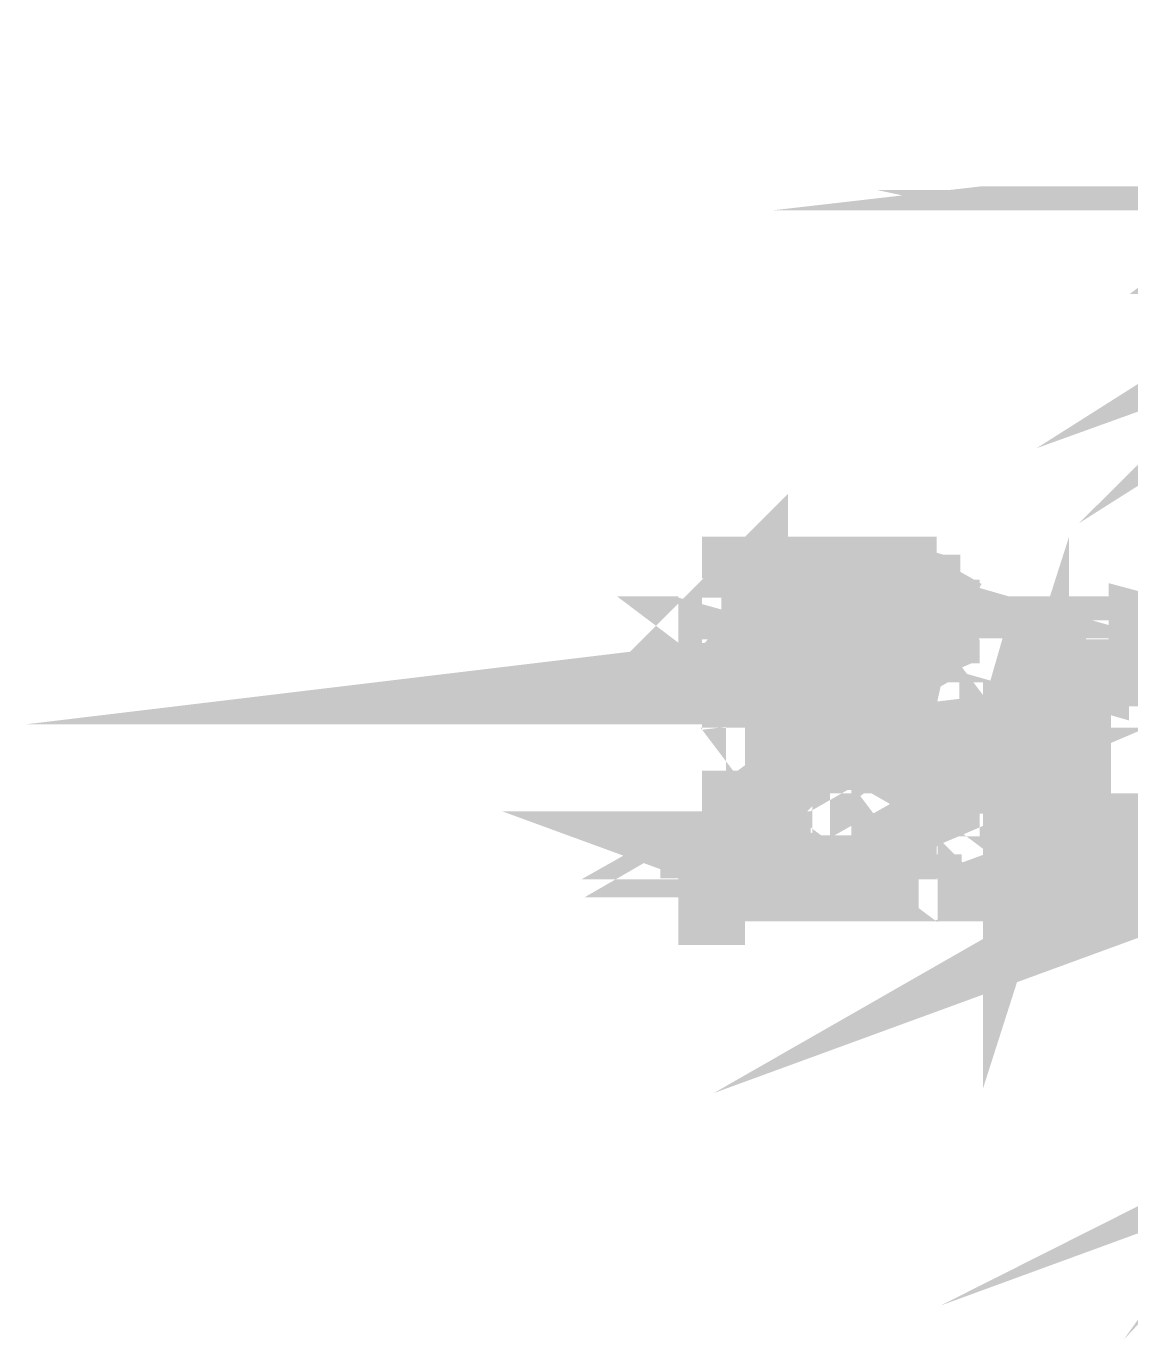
# Model space of a CAD drawing. Header units: inches. Extents: x -524 to 1067, y -71 to 1110.
# Drawn here: x 736.8 to 748.7, y 374.29 to 388.44 of the extents above; entities that cross this region are included whole.
import ezdxf

# ---------------------------------------------------------------- set-up
doc = ezdxf.new("R2010")
doc.units = ezdxf.units.IN
doc.header["$MEASUREMENT"] = 0
doc.layers.add('H', color=7, linetype='Continuous')
doc.layers.add('P', color=7, linetype='Continuous')

msp = doc.modelspace()

# ---------------------------------------------------------------- hatches: boundary and pattern name
at = {"layer": 'H', "linetype": 'Continuous'}
for points in [[(744.5443945879838, 382.221391009592), (745.2524631382382, 382.4805294996337), (745.0626715680671, 382.221391009592), (744.5443945879838, 382.221391009592)], [(744.5443945879838, 382.221391009592), (744.5443945879838, 382.4805294996337), (745.2524631382382, 382.4805294996337), (744.5443945879838, 382.221391009592)], [(745.9641815263813, 382.221391009592), (745.9641815263813, 382.4805294996337), (746.6722500766357, 382.4805294996337), (746.6722500766357, 382.221391009592), (745.9641815263813, 382.221391009592)], [(744.3546030178122, 381.7724609493789), (744.3546030178122, 382.221391009592), (744.5443945879838, 382.221391009592), (744.5443945879838, 381.7724609493789), (744.3546030178122, 381.7724609493789)], [(746.4131115865941, 381.7724609493789), (746.4131115865941, 382.221391009592), (746.8620416468073, 382.0315994394206), (746.4131115865941, 381.7724609493789)], [(746.8620416468073, 382.0315994394206), (746.4131115865941, 382.221391009592), (746.8620416468073, 382.221391009592), (746.8620416468073, 382.0315994394206)], [(746.4131115865941, 381.7724609493789), (746.8620416468073, 382.0315994394206), (746.8620416468073, 381.7724609493789), (746.4131115865941, 381.7724609493789)], [(744.3546030178122, 381.5790195413196), (744.3546030178122, 381.7724609493789), (744.8035330780256, 381.7724609493789), (744.8035330780256, 381.5790195413196), (744.3546030178122, 381.5790195413196)], [(746.1539730965524, 381.5790195413196), (746.6722500766357, 381.7724609493789), (746.6722500766357, 381.5790195413196), (746.1539730965524, 381.5790195413196)], [(746.1539730965524, 381.5790195413196), (746.4131115865941, 381.7724609493789), (746.6722500766357, 381.7724609493789), (746.1539730965524, 381.5790195413196)], [(747.3803186268906, 381.5790195413196), (747.3803186268906, 381.7724609493789), (748.2818285852047, 381.7724609493789), (748.2818285852047, 381.5790195413196), (747.3803186268906, 381.5790195413196)], [(744.5443945879838, 381.3235308891659), (746.1539730965524, 381.5790195413196), (745.9641815263813, 381.3235308891659), (744.5443945879838, 381.3235308891659)], [(744.5443945879838, 381.3235308891659), (744.5443945879838, 381.5790195413196), (746.1539730965524, 381.5790195413196), (744.5443945879838, 381.3235308891659)], [(747.5701101970619, 381.3235308891659), (747.5701101970619, 381.5790195413196), (748.022690095163, 381.3235308891659), (747.5701101970619, 381.3235308891659)], [(748.022690095163, 381.3235308891659), (747.5701101970619, 381.5790195413196), (748.022690095163, 381.5790195413196), (748.022690095163, 381.3235308891659)], [(745.9641815263813, 381.0643923991242), (745.51160162828, 381.3235308891659), (746.6722500766357, 381.0643923991242), (745.9641815263813, 381.0643923991242)], [(746.6722500766357, 381.0643923991242), (745.51160162828, 381.3235308891659), (746.4131115865941, 381.3235308891659), (746.6722500766357, 381.0643923991242)], [(747.5701101970619, 379.7139523805971), (747.5701101970619, 381.3235308891659), (748.022690095163, 381.3235308891659), (748.022690095163, 379.9037439507684), (747.5701101970619, 379.7139523805971)], [(746.1539730965524, 380.8709509910649), (746.1539730965524, 381.0643923991242), (746.6722500766357, 381.0643923991242), (746.4131115865941, 380.8709509910649), (746.1539730965524, 380.8709509910649)], [(745.0626715680671, 380.6118125010233), (745.2524631382382, 380.8709509910649), (746.1539730965524, 380.8709509910649), (746.1539730965524, 380.6118125010233), (745.0626715680671, 380.6118125010233)], [(745.0626715680671, 379.9037439507684), (744.5443945879838, 380.1628824408101), (744.5443945879838, 380.4220209308518), (744.8035330780256, 380.4220209308518), (744.8035330780256, 380.6118125010233), (745.2524631382382, 380.6118125010233), (745.0626715680671, 380.4220209308518), (745.0626715680671, 379.9037439507684)], [(746.1539730965524, 379.9037439507684), (746.1539730965524, 380.4220209308518), (745.9641815263813, 380.6118125010233), (746.4131115865941, 380.4220209308518), (746.6722500766357, 380.4220209308518), (746.6722500766357, 380.1628824408101), (746.1539730965524, 379.9037439507684)], [(746.4131115865941, 380.4220209308518), (745.9641815263813, 380.6118125010233), (746.4131115865941, 380.6118125010233), (746.4131115865941, 380.4220209308518)], [(744.5443945879838, 379.7139523805971), (744.5443945879838, 380.1628824408101), (745.0626715680671, 379.9037439507684), (745.0626715680671, 379.4548138905554), (744.8035330780256, 379.4548138905554), (744.5443945879838, 379.7139523805971)], [(746.1539730965524, 379.9037439507684), (746.6722500766357, 380.1628824408101), (746.6722500766357, 379.9037439507684), (746.1539730965524, 379.9037439507684)], [(746.4131115865941, 379.2613724824961), (745.9641815263813, 379.4548138905554), (746.1539730965524, 379.4548138905554), (746.1539730965524, 379.9037439507684), (746.6722500766357, 379.9037439507684), (746.6722500766357, 379.7139523805971), (746.4131115865941, 379.4548138905554), (746.4131115865941, 379.2613724824961)], [(747.5701101970619, 379.4548138905554), (747.5701101970619, 379.7139523805971), (748.022690095163, 379.9037439507684), (748.022690095163, 379.4548138905554), (747.5701101970619, 379.4548138905554)], [(744.0954645277707, 379.2613724824961), (744.5443945879838, 379.4548138905554), (744.8035330780256, 379.2613724824961), (744.0954645277707, 379.2613724824961)], [(744.0954645277707, 379.2613724824961), (744.0954645277707, 379.4548138905554), (744.5443945879838, 379.4548138905554), (744.0954645277707, 379.2613724824961)], [(744.8035330780256, 379.2613724824961), (744.5443945879838, 379.4548138905554), (745.2524631382382, 379.2613724824961), (744.8035330780256, 379.2613724824961)], [(745.2524631382382, 379.2613724824961), (744.5443945879838, 379.4548138905554), (745.2524631382382, 379.4548138905554), (745.2524631382382, 379.2613724824961)], [(745.9641815263813, 379.2613724824961), (745.9641815263813, 379.4548138905554), (746.4131115865941, 379.2613724824961), (745.9641815263813, 379.2613724824961)], [(747.8292486871035, 379.2613724824961), (747.8292486871035, 379.4548138905554), (748.4716201553761, 379.4548138905554), (747.8292486871035, 379.2613724824961)], [(747.8292486871035, 379.2613724824961), (748.4716201553761, 379.4548138905554), (748.9898971354592, 379.2613724824961), (747.8292486871035, 379.2613724824961)], [(748.9898971354592, 379.2613724824961), (748.4716201553761, 379.4548138905554), (748.9898971354592, 379.4548138905554), (748.9898971354592, 379.2613724824961)], [(744.3546030178122, 379.0058838303424), (744.3546030178122, 379.2613724824961), (744.5443945879838, 379.2613724824961), (744.5443945879838, 379.0058838303424), (744.3546030178122, 379.0058838303424)]]:
    msp.add_hatch(color=256, dxfattribs=at).paths.add_polyline_path(points)

# ---------------------------------------------------------------- linework, layer by layer
at = {"layer": 'P', "const_width": 0.927058823529412}
for points in [[(752.2054043147091, 386.2143136589668), (751.4973357644542, 385.7653835987537), (751.9499156625552, 386.2143136589668)], [(755.1690726796928, 386.9223822092215), (752.9171227028517, 386.9223822092215), (755.1690726796928, 387.1815206992632), (755.1690726796928, 386.9223822092215)], [(752.9171227028517, 386.9223822092215), (755.1690726796928, 387.1815206992632), (752.9171227028517, 387.1815206992632), (752.9171227028517, 386.9223822092215)], [(752.2054043147091, 386.0208722509075), (751.4973357644542, 385.7653835987537), (752.2054043147091, 386.2143136589668), (752.2054043147091, 386.0208722509075)], [(751.2418471123005, 386.2143136589668), (750.3403371539864, 386.2143136589668), (751.2418471123005, 386.0208722509075), (751.2418471123005, 386.2143136589668)], [(750.3403371539864, 386.2143136589668), (751.2418471123005, 386.0208722509075), (750.0811986639449, 386.0208722509075), (750.3403371539864, 386.2143136589668)], [(754.0084242313369, 380.6775095830057), (753.5594941711242, 380.4220209308518), (752.9171227028517, 379.5205109725379), (754.0084242313369, 380.6775095830057)], [(745.2524631382382, 382.4805294996337), (744.9969744860848, 382.2870880915745), (744.5443945879838, 382.2870880915745)], [(744.5443945879838, 382.2870880915745), (745.2524631382382, 382.4805294996337)], [(745.2524631382382, 382.4805294996337), (744.5443945879838, 382.2870880915745), (745.2524631382382, 382.4805294996337)], [(745.4459045462977, 382.4805294996337), (744.5443945879838, 382.4805294996337), (745.4459045462977, 382.4805294996337)], [(745.2524631382382, 382.4805294996337), (744.5443945879838, 382.4805294996337), (744.5443945879838, 382.2870880915745)], [(744.5443945879838, 382.2870880915745), (745.2524631382382, 382.4805294996337)], [(746.4131115865941, 382.4805294996337), (744.5443945879838, 382.4805294996337), (744.8035330780256, 382.4805294996337)], [(746.4131115865941, 382.4805294996337), (744.5443945879838, 382.4805294996337), (745.4459045462977, 382.4805294996337), (746.4131115865941, 382.4805294996337)], [(744.5443945879838, 382.4805294996337), (745.4459045462977, 382.4805294996337), (745.4459045462977, 382.4805294996337), (744.5443945879838, 382.4805294996337)], [(746.1539730965524, 382.4805294996337), (744.8035330780256, 382.4805294996337)], [(744.8035330780256, 382.4805294996337), (744.9969744860848, 382.4805294996337)], [(746.1539730965524, 382.4805294996337), (744.8035330780256, 382.4805294996337)], [(744.8035330780256, 382.4805294996337), (746.1539730965524, 382.4805294996337), (746.1539730965524, 382.4805294996337), (744.8035330780256, 382.4805294996337)], [(746.1539730965524, 382.4805294996337), (744.8035330780256, 382.4805294996337)], [(744.8035330780256, 382.4805294996337), (744.8035330780256, 382.4805294996337)], [(746.1539730965524, 382.4805294996337), (744.8035330780256, 382.4805294996337)], [(744.8035330780256, 382.4805294996337), (746.4131115865941, 382.4805294996337), (746.1539730965524, 382.4805294996337)], [(744.8035330780256, 382.4805294996337), (746.4131115865941, 382.4805294996337)], [(746.4131115865941, 382.4805294996337), (744.8035330780256, 382.4805294996337)], [(744.8035330780256, 382.4805294996337), (744.8035330780256, 382.4805294996337)], [(746.4131115865941, 382.4805294996337), (744.8035330780256, 382.4805294996337)], [(744.8035330780256, 382.4805294996337), (746.4131115865941, 382.4805294996337), (746.4131115865941, 382.4805294996337), (744.8035330780256, 382.4805294996337)], [(745.9641815263813, 382.4805294996337), (744.9969744860848, 382.4805294996337)], [(744.9969744860848, 382.4805294996337), (745.2524631382382, 382.4805294996337)], [(745.9641815263813, 382.4805294996337), (744.9969744860848, 382.4805294996337), (746.1539730965524, 382.4805294996337), (745.9641815263813, 382.4805294996337)], [(744.9969744860848, 382.4805294996337), (746.1539730965524, 382.4805294996337), (744.9969744860848, 382.4805294996337), (744.9969744860848, 382.4805294996337), (746.1539730965524, 382.4805294996337), (744.9969744860848, 382.4805294996337)], [(746.1539730965524, 382.4805294996337), (746.1539730965524, 382.4805294996337), (744.9969744860848, 382.4805294996337)], [(745.4459045462977, 382.4805294996337), (745.2524631382382, 382.4805294996337), (745.4459045462977, 382.4805294996337)], [(745.7050430363395, 382.4805294996337), (745.2524631382382, 382.4805294996337), (745.9641815263813, 382.4805294996337), (745.7050430363395, 382.4805294996337)], [(745.2524631382382, 382.4805294996337), (745.9641815263813, 382.4805294996337), (745.2524631382382, 382.4805294996337), (745.2524631382382, 382.4805294996337), (745.9641815263813, 382.4805294996337), (745.2524631382382, 382.4805294996337)], [(745.9641815263813, 382.4805294996337), (745.9641815263813, 382.4805294996337), (745.2524631382382, 382.4805294996337)], [(745.7050430363395, 382.4805294996337), (746.6065529946534, 382.4805294996337), (745.4459045462977, 382.4805294996337), (745.7050430363395, 382.4805294996337)], [(746.6065529946534, 382.4805294996337), (745.4459045462977, 382.4805294996337), (746.4131115865941, 382.4805294996337), (746.6065529946534, 382.4805294996337)], [(745.7050430363395, 382.4805294996337), (745.4459045462977, 382.4805294996337), (745.7050430363395, 382.4805294996337), (745.4459045462977, 382.4805294996337), (745.7050430363395, 382.4805294996337)], [(745.7050430363395, 382.4805294996337), (746.6065529946534, 382.4805294996337), (745.7050430363395, 382.4805294996337), (746.6065529946534, 382.4805294996337), (745.9641815263813, 382.4805294996337), (745.7050430363395, 382.4805294996337)], [(746.6065529946534, 382.4805294996337), (745.9641815263813, 382.4805294996337)], [(745.9641815263813, 382.4805294996337), (746.6065529946534, 382.2870880915745)], [(745.9641815263813, 382.4805294996337), (746.6065529946534, 382.2870880915745)], [(746.6065529946534, 382.2870880915745), (745.9641815263813, 382.2870880915745), (745.9641815263813, 382.4805294996337)], [(746.6065529946534, 382.2870880915745), (746.6065529946534, 382.4805294996337)], [(748.022690095163, 381.3855781332604), (747.5701101970619, 379.9694410327509), (747.5701101970619, 381.3855781332604)], [(744.5443945879838, 382.2870880915745), (744.2889059358299, 382.0315994394206), (744.5443945879838, 382.0315994394206), (744.5443945879838, 382.2870880915745)], [(744.8035330780256, 382.2870880915745), (744.2889059358299, 382.2870880915745), (744.8035330780256, 382.2870880915745), (744.2889059358299, 382.2870880915745)], [(744.2889059358299, 382.2870880915745), (744.5443945879838, 382.2870880915745)], [(744.2889059358299, 382.2870880915745), (744.2889059358299, 382.0315994394206), (744.2889059358299, 382.2870880915745)], [(744.9969744860848, 382.2870880915745), (744.2889059358299, 382.2870880915745), (744.9969744860848, 382.2870880915745)], [(744.8035330780256, 382.2870880915745), (744.2889059358299, 382.2870880915745), (744.2889059358299, 382.2870880915745), (744.8035330780256, 382.2870880915745)], [(744.9969744860848, 382.2870880915745), (744.2889059358299, 382.2870880915745)], [(744.2889059358299, 382.2870880915745), (744.5443945879838, 382.2870880915745)], [(744.9969744860848, 382.2870880915745), (744.2889059358299, 382.2870880915745), (744.9969744860848, 382.2870880915745), (744.9969744860848, 382.2870880915745)], [(744.5443945879838, 382.2870880915745), (744.8035330780256, 382.2870880915745)], [(744.9969744860848, 382.2870880915745), (744.5443945879838, 382.2870880915745), (744.9969744860848, 382.2870880915745), (744.9969744860848, 382.2870880915745), (744.5443945879838, 382.2870880915745)], [(746.6065529946534, 382.2870880915745), (745.9641815263813, 382.2870880915745), (746.6065529946534, 382.2870880915745), (746.6065529946534, 382.2870880915745), (745.9641815263813, 382.2870880915745)], [(746.6065529946534, 382.2870880915745), (746.1539730965524, 382.2870880915745), (745.9641815263813, 382.2870880915745)], [(746.1539730965524, 382.2870880915745), (746.6065529946534, 382.2870880915745), (746.1539730965524, 382.2870880915745), (746.6065529946534, 382.2870880915745)], [(746.4131115865941, 382.2870880915745), (746.1539730965524, 382.2870880915745)], [(746.6065529946534, 382.2870880915745), (746.1539730965524, 382.2870880915745), (746.1539730965524, 382.2870880915745), (746.6065529946534, 382.2870880915745), (746.1539730965524, 382.2870880915745), (746.6065529946534, 382.2870880915745), (746.1539730965524, 382.2870880915745)], [(746.6065529946534, 382.2870880915745), (746.6065529946534, 382.2870880915745), (746.1539730965524, 382.2870880915745)], [(746.4131115865941, 382.2870880915745), (746.8620416468073, 382.0315994394206), (746.4131115865941, 382.2870880915745)], [(746.6065529946534, 382.2870880915745), (746.4131115865941, 382.2870880915745)], [(746.4131115865941, 382.2870880915745), (746.8620416468073, 382.2870880915745), (746.4131115865941, 382.2870880915745), (746.4131115865941, 382.2870880915745), (746.8620416468073, 382.2870880915745)], [(746.4131115865941, 382.2870880915745), (746.8620416468073, 382.0315994394206)], [(746.6065529946534, 382.2870880915745), (746.8620416468073, 382.2870880915745)], [(746.8620416468073, 382.2870880915745), (746.6065529946534, 382.2870880915745)], [(746.8620416468073, 382.0315994394206), (746.8620416468073, 382.2870880915745)], [(746.8620416468073, 382.0315994394206), (746.4131115865941, 381.8381580313613), (746.4131115865941, 382.0315994394206)], [(744.2889059358299, 382.0315994394206), (744.5443945879838, 381.8381580313613), (744.2889059358299, 381.8381580313613)], [(744.2889059358299, 382.0315994394206), (744.2889059358299, 382.0315994394206), (744.2889059358299, 382.0315994394206)], [(744.2889059358299, 382.0315994394206), (744.2889059358299, 382.0315994394206), (744.2889059358299, 382.0315994394206)], [(744.2889059358299, 382.0315994394206), (744.2889059358299, 382.0315994394206), (744.2889059358299, 382.0315994394206)], [(744.2889059358299, 381.8381580313613), (744.2889059358299, 382.0315994394206)], [(744.5443945879838, 382.0315994394206), (744.5443945879838, 382.0315994394206), (744.5443945879838, 382.0315994394206)], [(744.5443945879838, 382.0315994394206), (744.5443945879838, 382.0315994394206), (744.5443945879838, 382.0315994394206)], [(744.5443945879838, 382.0315994394206), (744.5443945879838, 381.8381580313613), (744.5443945879838, 382.0315994394206)], [(746.8620416468073, 382.0315994394206), (746.4131115865941, 381.8381580313613), (746.8620416468073, 382.0315994394206), (746.4131115865941, 381.8381580313613)], [(746.4131115865941, 381.8381580313613), (746.8620416468073, 381.8381580313613), (746.8620416468073, 382.0315994394206)], [(746.4131115865941, 382.0315994394206), (746.8620416468073, 382.0315994394206), (746.4131115865941, 382.0315994394206), (746.4131115865941, 382.0315994394206), (746.8620416468073, 382.0315994394206), (746.4131115865941, 382.0315994394206)], [(746.8620416468073, 382.0315994394206), (746.8620416468073, 382.0315994394206), (746.4131115865941, 382.0315994394206)], [(744.2889059358299, 381.5790195413197), (744.8035330780256, 381.8381580313613)], [(744.2889059358299, 381.5790195413197), (744.8035330780256, 381.8381580313613)], [(744.8035330780256, 381.8381580313613), (744.2889059358299, 381.8381580313613), (744.2889059358299, 381.5790195413197)], [(744.8035330780256, 381.8381580313613), (744.2889059358299, 381.8381580313613)], [(744.2889059358299, 381.8381580313613), (744.8035330780256, 381.8381580313613)], [(744.2889059358299, 381.8381580313613), (744.8035330780256, 381.8381580313613)], [(744.8035330780256, 381.8381580313613), (744.8035330780256, 381.8381580313613), (744.2889059358299, 381.8381580313613)], [(744.5443945879838, 381.8381580313613), (744.2889059358299, 381.8381580313613)], [(744.2889059358299, 381.8381580313613), (744.5443945879838, 381.8381580313613)], [(744.8035330780256, 381.8381580313613), (744.2889059358299, 381.8381580313613), (744.2889059358299, 381.8381580313613)], [(744.2889059358299, 381.8381580313613), (744.8035330780256, 381.8381580313613)], [(744.8035330780256, 381.8381580313613), (744.8035330780256, 381.5790195413197)], [(744.8035330780256, 381.8381580313613), (744.8035330780256, 381.8381580313613)], [(747.3146215449083, 381.8381580313613), (748.2161315032222, 381.5790195413197), (747.3146215449083, 381.5790195413197), (747.3146215449083, 381.8381580313613)], [(749.8877572558856, 381.8381580313613), (748.9242000534769, 381.8381580313613), (749.8877572558856, 381.5790195413197), (749.8877572558856, 381.8381580313613)], [(746.6065529946534, 381.8381580313613), (746.1539730965524, 381.5790195413197)], [(746.6065529946534, 381.8381580313613), (746.4131115865941, 381.8381580313613), (746.1539730965524, 381.5790195413197), (746.4131115865941, 381.8381580313613)], [(746.4131115865941, 381.8381580313613), (746.6065529946534, 381.8381580313613)], [(746.4131115865941, 381.8381580313613), (746.6065529946534, 381.8381580313613)], [(746.6065529946534, 381.8381580313613), (746.4131115865941, 381.8381580313613)], [(746.4131115865941, 381.8381580313613), (746.6065529946534, 381.8381580313613)], [(746.6065529946534, 381.8381580313613), (746.4131115865941, 381.8381580313613)], [(746.4131115865941, 381.8381580313613), (746.8620416468073, 381.8381580313613), (746.4131115865941, 381.8381580313613), (746.4131115865941, 381.8381580313613), (746.8620416468073, 381.8381580313613)], [(746.4131115865941, 381.8381580313613), (746.6065529946534, 381.8381580313613)], [(746.6065529946534, 381.5790195413197), (746.6065529946534, 381.8381580313613)], [(746.6065529946534, 381.8381580313613), (746.8620416468073, 381.8381580313613)], [(748.9242000534769, 381.8381580313613), (749.8877572558856, 381.5790195413197), (748.9242000534769, 381.5790195413197), (748.9242000534769, 381.8381580313613)], [(748.2161315032222, 381.8381580313613), (747.3146215449083, 381.8381580313613)], [(747.3146215449083, 381.8381580313613), (748.2161315032222, 381.5790195413197), (748.2161315032222, 381.8381580313613)], [(746.1539730965524, 381.5790195413197), (745.9641815263813, 381.3855781332604), (744.5443945879838, 381.3855781332604), (746.1539730965524, 381.5790195413197)], [(744.5443945879838, 381.5790195413197), (745.4459045462977, 381.5790195413197), (744.2889059358299, 381.5790195413197)], [(744.2889059358299, 381.5790195413197), (744.5443945879838, 381.5790195413197)], [(745.4459045462977, 381.5790195413197), (744.2889059358299, 381.5790195413197)], [(744.2889059358299, 381.5790195413197), (745.4459045462977, 381.5790195413197), (745.4459045462977, 381.5790195413197), (744.2889059358299, 381.5790195413197)], [(745.4459045462977, 381.5790195413197), (744.2889059358299, 381.5790195413197)], [(745.4459045462977, 381.5790195413197), (744.2889059358299, 381.5790195413197), (745.2524631382382, 381.5790195413197)], [(744.2889059358299, 381.5790195413197), (745.2524631382382, 381.5790195413197)], [(745.2524631382382, 381.5790195413197), (745.2524631382382, 381.5790195413197), (744.2889059358299, 381.5790195413197)], [(745.2524631382382, 381.5790195413197), (744.2889059358299, 381.5790195413197), (744.9969744860848, 381.5790195413197)], [(744.2889059358299, 381.5790195413197), (744.9969744860848, 381.5790195413197), (744.2889059358299, 381.5790195413197), (744.2889059358299, 381.5790195413197), (744.9969744860848, 381.5790195413197), (744.2889059358299, 381.5790195413197)], [(744.9969744860848, 381.5790195413197), (744.9969744860848, 381.5790195413197), (744.2889059358299, 381.5790195413197)], [(744.9969744860848, 381.5790195413197), (744.8035330780256, 381.5790195413197), (744.2889059358299, 381.5790195413197)], [(744.8035330780256, 381.5790195413197), (744.2889059358299, 381.5790195413197)], [(745.7050430363395, 381.5790195413197), (746.1539730965524, 381.5790195413197), (744.5443945879838, 381.5790195413197), (745.7050430363395, 381.5790195413197)], [(746.1539730965524, 381.5790195413197), (744.5443945879838, 381.5790195413197), (746.1539730965524, 381.5790195413197), (746.1539730965524, 381.5790195413197), (744.5443945879838, 381.5790195413197)], [(746.1539730965524, 381.5790195413197), (744.5443945879838, 381.3855781332604), (744.5443945879838, 381.5790195413197)], [(745.7050430363395, 381.5790195413197), (744.5443945879838, 381.5790195413197), (745.7050430363395, 381.5790195413197), (744.5443945879838, 381.5790195413197), (744.5443945879838, 381.5790195413197), (745.7050430363395, 381.5790195413197)], [(745.7050430363395, 381.5790195413197), (744.5443945879838, 381.5790195413197)], [(744.5443945879838, 381.5790195413197), (745.4459045462977, 381.5790195413197), (745.7050430363395, 381.5790195413197)], [(744.9969744860848, 381.5790195413197), (745.2524631382382, 381.5790195413197)], [(745.2524631382382, 381.5790195413197), (745.4459045462977, 381.5790195413197)], [(745.4459045462977, 381.5790195413197), (745.4459045462977, 381.5790195413197)], [(745.7050430363395, 381.5790195413197), (746.1539730965524, 381.5790195413197), (745.9641815263813, 381.5790195413197), (745.7050430363395, 381.5790195413197)], [(745.9641815263813, 381.5790195413197), (746.4131115865941, 381.5790195413197), (745.9641815263813, 381.5790195413197), (745.9641815263813, 381.5790195413197), (746.4131115865941, 381.5790195413197), (745.9641815263813, 381.5790195413197)], [(746.4131115865941, 381.5790195413197), (746.4131115865941, 381.5790195413197), (745.9641815263813, 381.5790195413197)], [(746.4131115865941, 381.5790195413197), (746.1539730965524, 381.5790195413197), (745.9641815263813, 381.5790195413197)], [(746.1539730965524, 381.5790195413197), (746.4131115865941, 381.5790195413197)], [(746.4131115865941, 381.5790195413197), (746.1539730965524, 381.5790195413197)], [(746.1539730965524, 381.5790195413197), (746.6065529946534, 381.5790195413197), (746.6065529946534, 381.5790195413197), (746.1539730965524, 381.5790195413197)], [(746.6065529946534, 381.5790195413197), (746.1539730965524, 381.5790195413197), (746.1539730965524, 381.5790195413197), (746.6065529946534, 381.5790195413197), (746.1539730965524, 381.5790195413197), (746.6065529946534, 381.5790195413197), (746.1539730965524, 381.5790195413197)], [(746.4131115865941, 381.5790195413197), (746.6065529946534, 381.5790195413197)], [(746.6065529946534, 381.5790195413197), (746.4131115865941, 381.5790195413197)], [(748.2161315032222, 381.5790195413197), (747.3146215449083, 381.5790195413197), (748.2161315032222, 381.5790195413197), (747.3146215449083, 381.5790195413197), (748.022690095163, 381.5790195413197)], [(747.3146215449083, 381.5790195413197), (748.022690095163, 381.5790195413197), (747.5701101970619, 381.5790195413197), (747.3146215449083, 381.5790195413197)], [(748.2161315032222, 381.5790195413197), (747.3146215449083, 381.5790195413197), (747.3146215449083, 381.5790195413197), (748.2161315032222, 381.5790195413197)], [(747.5701101970619, 381.5790195413197), (748.022690095163, 381.3855781332604), (747.5701101970619, 381.5790195413197)], [(748.022690095163, 381.5790195413197), (747.5701101970619, 381.5790195413197), (748.022690095163, 381.5790195413197), (747.5701101970619, 381.5790195413197)], [(747.5701101970619, 381.5790195413197), (748.022690095163, 381.3855781332604)], [(748.022690095163, 381.5790195413197), (747.5701101970619, 381.5790195413197), (747.5701101970619, 381.5790195413197), (748.022690095163, 381.5790195413197), (747.5701101970619, 381.5790195413197), (748.022690095163, 381.5790195413197), (747.5701101970619, 381.5790195413197)], [(748.022690095163, 381.5790195413197), (748.022690095163, 381.5790195413197), (747.5701101970619, 381.5790195413197)], [(748.022690095163, 381.3855781332604), (748.022690095163, 381.5790195413197)], [(748.022690095163, 381.5790195413197), (748.2161315032222, 381.5790195413197)], [(749.8877572558856, 381.5790195413197), (748.9242000534769, 381.5790195413197)], [(748.9242000534769, 381.5790195413197), (749.8877572558856, 381.5790195413197)], [(749.8877572558856, 381.5790195413197), (748.9242000534769, 381.5790195413197)], [(748.9242000534769, 381.5790195413197), (749.8877572558856, 381.5790195413197)], [(748.9242000534769, 381.5790195413197), (749.8877572558856, 381.5790195413197)], [(749.8877572558856, 381.5790195413197), (749.1796887056307, 381.5790195413197), (748.9242000534769, 381.5790195413197)], [(749.8877572558856, 381.5790195413197), (748.9242000534769, 381.5790195413197), (748.9242000534769, 381.5790195413197)], [(748.9242000534769, 381.5790195413197), (749.8877572558856, 381.5790195413197)], [(745.9641815263813, 381.3855781332604), (744.5443945879838, 381.3855781332604)], [(744.5443945879838, 381.3855781332604), (746.1539730965524, 381.3855781332604)], [(744.5443945879838, 381.3855781332604), (746.1539730965524, 381.3855781332604), (744.8035330780256, 381.3855781332604)], [(744.8035330780256, 381.3855781332604), (744.5443945879838, 381.3855781332604)], [(744.9969744860848, 381.3855781332604), (746.4131115865941, 381.3855781332604), (744.8035330780256, 381.3855781332604)], [(744.8035330780256, 381.3855781332604), (744.9969744860848, 381.3855781332604)], [(746.4131115865941, 381.3855781332604), (744.8035330780256, 381.3855781332604)], [(744.8035330780256, 381.3855781332604), (746.4131115865941, 381.3855781332604)], [(744.8035330780256, 381.3855781332604), (746.4131115865941, 381.3855781332604)], [(746.4131115865941, 381.3855781332604), (744.8035330780256, 381.3855781332604), (744.8035330780256, 381.3855781332604), (746.4131115865941, 381.3855781332604)], [(744.8035330780256, 381.3855781332604), (746.1539730965524, 381.3855781332604)], [(744.8035330780256, 381.3855781332604), (746.1539730965524, 381.3855781332604), (746.1539730965524, 381.3855781332604)], [(746.1539730965524, 381.3855781332604), (744.8035330780256, 381.3855781332604)], [(744.9969744860848, 381.3855781332604), (745.4459045462977, 381.3855781332604), (746.4131115865941, 381.3855781332604)], [(746.4131115865941, 381.3855781332604), (744.9969744860848, 381.3855781332604)], [(745.4459045462977, 381.3855781332604), (746.6065529946534, 381.1300894811067), (746.4131115865941, 381.3855781332604)], [(745.4459045462977, 381.3855781332604), (745.9641815263813, 381.1300894811067)], [(746.6065529946534, 381.1300894811067), (745.4459045462977, 381.3855781332604)], [(745.4459045462977, 381.3855781332604), (746.4131115865941, 381.3855781332604), (746.4131115865941, 381.3855781332604), (745.4459045462977, 381.3855781332604), (746.4131115865941, 381.3855781332604), (745.4459045462977, 381.3855781332604), (746.4131115865941, 381.3855781332604)], [(746.1539730965524, 381.3855781332604), (745.9641815263813, 381.3855781332604)], [(746.1539730965524, 381.3855781332604), (746.4131115865941, 381.3855781332604)], [(746.4131115865941, 381.3855781332604), (746.4131115865941, 381.3855781332604)], [(747.5701101970619, 381.3855781332604), (748.022690095163, 381.3855781332604), (747.5701101970619, 381.3855781332604), (748.022690095163, 381.3855781332604)], [(748.022690095163, 381.3855781332604), (747.5701101970619, 379.9694410327509)], [(747.5701101970619, 379.9694410327509), (748.022690095163, 379.9694410327509), (748.022690095163, 381.3855781332604)], [(747.5701101970619, 381.3855781332604), (748.022690095163, 381.3855781332604), (748.022690095163, 381.3855781332604), (747.5701101970619, 381.3855781332604)], [(749.6322686037317, 381.3855781332604), (749.6322686037317, 379.7139523805972), (749.1796887056307, 379.7139523805972), (749.6322686037317, 381.3855781332604)], [(749.8877572558856, 379.5205109725379), (749.1796887056307, 379.2613724824962), (749.6322686037317, 379.5205109725379)], [(746.1539730965524, 381.1300894811067), (745.9641815263813, 381.1300894811067), (746.6065529946534, 381.1300894811067)], [(745.9641815263813, 381.1300894811067), (746.6065529946534, 381.1300894811067)], [(745.9641815263813, 381.1300894811067), (746.6065529946534, 381.1300894811067), (746.6065529946534, 381.1300894811067), (745.9641815263813, 381.1300894811067)], [(746.1539730965524, 380.870950991065), (746.6065529946534, 381.1300894811067)], [(746.6065529946534, 381.1300894811067), (746.1539730965524, 381.1300894811067), (746.1539730965524, 380.870950991065)], [(746.6065529946534, 381.1300894811067), (746.1539730965524, 381.1300894811067)], [(746.1539730965524, 381.1300894811067), (746.6065529946534, 381.1300894811067)], [(746.1539730965524, 381.1300894811067), (746.6065529946534, 381.1300894811067)], [(746.6065529946534, 381.1300894811067), (746.1539730965524, 381.1300894811067), (746.1539730965524, 381.1300894811067), (746.6065529946534, 381.1300894811067)], [(746.4131115865941, 380.870950991065), (746.6065529946534, 381.1300894811067), (746.4131115865941, 380.870950991065)], [(746.6065529946534, 381.1300894811067), (746.6065529946534, 381.1300894811067)], [(746.1539730965524, 380.870950991065), (744.9969744860848, 380.6775095830057)], [(744.9969744860848, 380.6775095830057), (745.2524631382382, 380.870950991065)], [(746.1539730965524, 380.870950991065), (744.9969744860848, 380.6775095830057)], [(744.9969744860848, 380.6775095830057), (746.1539730965524, 380.6775095830057), (746.1539730965524, 380.870950991065)], [(745.9641815263813, 380.870950991065), (745.2524631382382, 380.870950991065)], [(745.2524631382382, 380.870950991065), (745.9641815263813, 380.870950991065)], [(746.1539730965524, 380.870950991065), (745.2524631382382, 380.870950991065)], [(745.2524631382382, 380.870950991065), (746.1539730965524, 380.870950991065), (746.1539730965524, 380.870950991065), (745.2524631382382, 380.870950991065)], [(745.9641815263813, 380.870950991065), (745.2524631382382, 380.870950991065)], [(745.2524631382382, 380.870950991065), (745.9641815263813, 380.870950991065)], [(745.9641815263813, 380.870950991065), (745.2524631382382, 380.870950991065)], [(745.2524631382382, 380.870950991065), (745.2524631382382, 380.870950991065), (745.9641815263813, 380.870950991065), (745.2524631382382, 380.870950991065)], [(745.9641815263813, 380.870950991065), (745.2524631382382, 380.870950991065)], [(745.2524631382382, 380.870950991065), (745.9641815263813, 380.870950991065), (745.7050430363395, 380.870950991065), (745.2524631382382, 380.870950991065)], [(745.4459045462977, 380.870950991065), (745.2524631382382, 380.870950991065), (745.4459045462977, 380.870950991065)], [(745.4459045462977, 380.870950991065), (745.4459045462977, 380.870950991065), (745.4459045462977, 380.870950991065)], [(745.7050430363395, 380.870950991065), (745.7050430363395, 380.870950991065), (745.7050430363395, 380.870950991065)], [(745.9641815263813, 380.870950991065), (746.1539730965524, 380.870950991065)], [(746.1539730965524, 380.870950991065), (745.9641815263813, 380.870950991065)], [(746.1539730965524, 380.870950991065), (746.4131115865941, 380.870950991065)], [(746.4131115865941, 380.870950991065), (746.1539730965524, 380.870950991065), (746.1539730965524, 380.870950991065), (746.1539730965524, 380.870950991065)], [(746.1539730965524, 380.870950991065), (746.4131115865941, 380.870950991065)], [(746.4131115865941, 380.870950991065), (746.1539730965524, 380.870950991065)], [(746.4131115865941, 380.870950991065), (746.1539730965524, 380.870950991065)], [(746.1539730965524, 380.870950991065), (746.4131115865941, 380.870950991065)], [(746.4131115865941, 380.870950991065), (746.1539730965524, 380.870950991065)], [(746.1539730965524, 380.870950991065), (746.4131115865941, 380.870950991065), (746.1539730965524, 380.870950991065)], [(746.4131115865941, 380.870950991065), (746.1539730965524, 380.870950991065), (746.1539730965524, 380.870950991065), (746.1539730965524, 380.870950991065)], [(746.4131115865941, 380.870950991065), (746.4131115865941, 380.870950991065), (746.4131115865941, 380.870950991065)], [(744.8035330780256, 380.6775095830057), (744.9969744860848, 380.4220209308518), (744.8035330780256, 380.4220209308518), (744.8035330780256, 380.6775095830057)], [(744.9969744860848, 380.6775095830057), (744.8035330780256, 380.6775095830057), (744.9969744860848, 380.6775095830057)], [(745.2524631382382, 380.6775095830057), (744.8035330780256, 380.6775095830057), (745.2524631382382, 380.6775095830057), (745.2524631382382, 380.6775095830057), (744.8035330780256, 380.6775095830057), (745.2524631382382, 380.6775095830057)], [(744.8035330780256, 380.6775095830057), (744.8035330780256, 380.6775095830057), (745.2524631382382, 380.6775095830057), (744.8035330780256, 380.6775095830057)], [(745.2524631382382, 380.6775095830057), (745.2524631382382, 380.6775095830057), (744.8035330780256, 380.6775095830057), (745.2524631382382, 380.6775095830057)], [(744.8035330780256, 380.6775095830057), (744.8035330780256, 380.6775095830057), (745.2524631382382, 380.6775095830057)], [(744.8035330780256, 380.6775095830057), (744.9969744860848, 380.4220209308518), (745.2524631382382, 380.6775095830057)], [(745.4459045462977, 380.6775095830057), (744.9969744860848, 380.6775095830057), (745.4459045462977, 380.6775095830057), (744.9969744860848, 380.6775095830057)], [(744.9969744860848, 380.6775095830057), (745.2524631382382, 380.6775095830057)], [(746.1539730965524, 380.6775095830057), (745.4459045462977, 380.6775095830057), (744.9969744860848, 380.6775095830057), (746.1539730965524, 380.6775095830057)], [(745.4459045462977, 380.6775095830057), (744.9969744860848, 380.6775095830057), (745.4459045462977, 380.6775095830057), (745.4459045462977, 380.6775095830057), (744.9969744860848, 380.6775095830057), (745.4459045462977, 380.6775095830057)], [(744.9969744860848, 380.6775095830057), (744.9969744860848, 380.6775095830057)], [(746.1539730965524, 380.4220209308518), (746.4131115865941, 380.4220209308518), (745.9641815263813, 380.6775095830057)], [(745.2524631382382, 380.6775095830057), (745.4459045462977, 380.6775095830057)], [(745.7050430363395, 380.6775095830057), (746.1539730965524, 380.6775095830057), (745.4459045462977, 380.6775095830057), (745.7050430363395, 380.6775095830057)], [(746.1539730965524, 380.6775095830057), (745.4459045462977, 380.6775095830057), (746.1539730965524, 380.6775095830057), (746.1539730965524, 380.6775095830057)], [(745.7050430363395, 380.6775095830057), (746.1539730965524, 380.6775095830057), (745.7050430363395, 380.6775095830057), (746.1539730965524, 380.6775095830057), (745.9641815263813, 380.6775095830057), (745.7050430363395, 380.6775095830057)], [(745.9641815263813, 380.6775095830057), (746.1539730965524, 380.4220209308518)], [(745.9641815263813, 380.6775095830057), (746.4131115865941, 380.6775095830057), (745.9641815263813, 380.6775095830057), (745.9641815263813, 380.6775095830057), (746.4131115865941, 380.6775095830057), (745.9641815263813, 380.6775095830057)], [(746.4131115865941, 380.6775095830057), (746.4131115865941, 380.6775095830057), (745.9641815263813, 380.6775095830057), (746.4131115865941, 380.6775095830057)], [(745.9641815263813, 380.6775095830057), (745.9641815263813, 380.6775095830057), (746.4131115865941, 380.6775095830057)], [(745.9641815263813, 380.6775095830057), (746.4131115865941, 380.4220209308518)], [(746.1539730965524, 380.6775095830057), (746.4131115865941, 380.6775095830057)], [(746.4131115865941, 380.6775095830057), (746.1539730965524, 380.6775095830057)], [(746.4131115865941, 380.4220209308518), (746.4131115865941, 380.6775095830057)], [(754.7164927815918, 378.1043738720284), (754.0084242313369, 377.8452353819866), (754.5230513735326, 378.1043738720284), (754.7164927815918, 378.1043738720284)], [(746.6065529946534, 380.4220209308518), (746.1539730965524, 380.2285795227926), (746.6065529946534, 380.2285795227926)], [(744.8035330780256, 380.4220209308518), (744.5443945879838, 380.4220209308518), (744.8035330780256, 380.4220209308518)], [(744.9969744860848, 380.4220209308518), (744.5443945879838, 380.4220209308518)], [(744.5443945879838, 380.4220209308518), (744.9969744860848, 380.4220209308518)], [(744.5443945879838, 380.4220209308518), (744.9969744860848, 380.4220209308518)], [(744.9969744860848, 380.4220209308518), (744.5443945879838, 380.4220209308518), (744.5443945879838, 380.4220209308518), (744.9969744860848, 380.4220209308518)], [(744.5443945879838, 380.4220209308518), (744.9969744860848, 380.2285795227926)], [(744.5443945879838, 380.4220209308518), (744.9969744860848, 380.2285795227926)], [(744.9969744860848, 380.2285795227926), (744.5443945879838, 380.2285795227926), (744.5443945879838, 380.4220209308518)], [(746.1539730965524, 380.4220209308518), (746.6065529946534, 380.4220209308518), (746.1539730965524, 380.2285795227926)], [(744.9969744860848, 380.4220209308518), (744.9969744860848, 380.4220209308518), (744.9969744860848, 380.4220209308518)], [(744.9969744860848, 380.4220209308518), (744.9969744860848, 380.4220209308518)], [(744.9969744860848, 380.2285795227926), (744.9969744860848, 380.4220209308518)], [(746.1539730965524, 380.4220209308518), (746.1539730965524, 380.4220209308518), (746.1539730965524, 380.4220209308518)], [(746.1539730965524, 380.4220209308518), (746.1539730965524, 380.4220209308518), (746.1539730965524, 380.4220209308518)], [(746.1539730965524, 380.2285795227926), (746.1539730965524, 380.4220209308518)], [(746.4131115865941, 380.4220209308518), (746.4131115865941, 380.4220209308518), (746.4131115865941, 380.4220209308518)], [(746.4131115865941, 380.4220209308518), (746.6065529946534, 380.4220209308518)], [(746.6065529946534, 380.4220209308518), (746.4131115865941, 380.4220209308518)], [(746.6065529946534, 380.2285795227926), (746.6065529946534, 380.4220209308518)], [(744.5443945879838, 380.2285795227926), (744.9969744860848, 379.9694410327509), (744.5443945879838, 380.2285795227926)], [(744.9969744860848, 380.2285795227926), (744.5443945879838, 380.2285795227926)], [(744.5443945879838, 380.2285795227926), (744.9969744860848, 380.2285795227926)], [(744.5443945879838, 380.2285795227926), (744.9969744860848, 380.2285795227926)], [(744.9969744860848, 380.2285795227926), (744.5443945879838, 380.2285795227926), (744.5443945879838, 380.2285795227926), (744.9969744860848, 380.2285795227926)], [(744.5443945879838, 380.2285795227926), (744.9969744860848, 379.9694410327509)], [(744.9969744860848, 380.2285795227926), (744.9969744860848, 380.2285795227926)], [(744.9969744860848, 379.9694410327509), (744.9969744860848, 380.2285795227926)], [(746.1539730965524, 380.2285795227926), (746.6065529946534, 380.2285795227926), (746.1539730965524, 379.9694410327509)], [(746.6065529946534, 380.2285795227926), (746.1539730965524, 379.9694410327509), (746.6065529946534, 380.2285795227926)], [(746.1539730965524, 380.2285795227926), (746.6065529946534, 380.2285795227926)], [(746.6065529946534, 380.2285795227926), (746.1539730965524, 380.2285795227926), (746.1539730965524, 380.2285795227926), (746.6065529946534, 380.2285795227926)], [(746.1539730965524, 380.2285795227926), (746.6065529946534, 380.2285795227926)], [(746.1539730965524, 379.9694410327509), (746.1539730965524, 380.2285795227926)], [(746.6065529946534, 380.2285795227926), (746.6065529946534, 380.2285795227926)], [(744.9969744860848, 379.9694410327509), (744.5443945879838, 379.7139523805972), (744.9969744860848, 379.7139523805972)], [(744.5443945879838, 379.9694410327509), (744.9969744860848, 379.9694410327509), (744.5443945879838, 379.9694410327509), (744.5443945879838, 379.9694410327509), (744.9969744860848, 379.9694410327509), (744.5443945879838, 379.9694410327509)], [(744.9969744860848, 379.9694410327509), (744.9969744860848, 379.9694410327509), (744.5443945879838, 379.9694410327509)], [(744.9969744860848, 379.9694410327509), (744.5443945879838, 379.7139523805972)], [(744.5443945879838, 379.7139523805972), (744.5443945879838, 379.9694410327509)], [(744.9969744860848, 379.7139523805972), (744.9969744860848, 379.9694410327509)], [(746.6065529946534, 379.9694410327509), (746.1539730965524, 379.9694410327509), (746.6065529946534, 379.9694410327509), (746.1539730965524, 379.9694410327509)], [(746.1539730965524, 379.9694410327509), (746.6065529946534, 379.7139523805972)], [(746.1539730965524, 379.9694410327509), (746.6065529946534, 379.7139523805972)], [(746.6065529946534, 379.7139523805972), (746.1539730965524, 379.7139523805972), (746.1539730965524, 379.9694410327509)], [(746.6065529946534, 379.9694410327509), (746.1539730965524, 379.9694410327509), (746.1539730965524, 379.9694410327509), (746.6065529946534, 379.9694410327509)], [(746.6065529946534, 379.7139523805972), (746.6065529946534, 379.9694410327509)], [(748.022690095163, 379.9694410327509), (747.5701101970619, 379.7139523805972), (748.022690095163, 379.9694410327509)], [(747.5701101970619, 379.9694410327509), (748.022690095163, 379.9694410327509)], [(748.022690095163, 379.9694410327509), (747.5701101970619, 379.7139523805972)], [(747.5701101970619, 379.7139523805972), (747.5701101970619, 379.9694410327509)], [(744.5443945879838, 379.7139523805972), (744.9969744860848, 379.7139523805972)], [(744.9969744860848, 379.7139523805972), (744.5443945879838, 379.7139523805972), (744.5443945879838, 379.7139523805972), (744.9969744860848, 379.7139523805972)], [(744.5443945879838, 379.7139523805972), (744.9969744860848, 379.7139523805972)], [(744.5443945879838, 379.7139523805972), (744.9969744860848, 379.7139523805972)], [(744.9969744860848, 379.7139523805972), (744.5443945879838, 379.7139523805972), (744.5443945879838, 379.7139523805972), (744.9969744860848, 379.7139523805972)], [(744.5443945879838, 379.7139523805972), (744.9969744860848, 379.5205109725379)], [(744.5443945879838, 379.7139523805972), (744.9969744860848, 379.5205109725379)], [(744.8035330780256, 379.5205109725379), (744.5443945879838, 379.7139523805972)], [(744.9969744860848, 379.7139523805972), (744.9969744860848, 379.7139523805972)], [(744.9969744860848, 379.5205109725379), (744.9969744860848, 379.7139523805972)], [(746.1539730965524, 379.7139523805972), (746.4131115865941, 379.5205109725379), (746.1539730965524, 379.5205109725379), (746.1539730965524, 379.7139523805972)], [(746.6065529946534, 379.7139523805972), (746.1539730965524, 379.7139523805972)], [(746.1539730965524, 379.7139523805972), (746.6065529946534, 379.7139523805972)], [(746.1539730965524, 379.7139523805972), (746.6065529946534, 379.7139523805972)], [(746.6065529946534, 379.7139523805972), (746.1539730965524, 379.7139523805972), (746.1539730965524, 379.7139523805972), (746.6065529946534, 379.7139523805972)], [(746.1539730965524, 379.7139523805972), (746.4131115865941, 379.5205109725379)], [(747.5701101970619, 379.7139523805972), (748.022690095163, 379.7139523805972), (747.5701101970619, 379.5205109725379)], [(746.4131115865941, 379.5205109725379), (746.6065529946534, 379.7139523805972)], [(746.6065529946534, 379.7139523805972), (746.6065529946534, 379.7139523805972)], [(748.022690095163, 379.7139523805972), (747.5701101970619, 379.7139523805972)], [(747.5701101970619, 379.7139523805972), (748.022690095163, 379.7139523805972)], [(747.5701101970619, 379.7139523805972), (748.022690095163, 379.7139523805972)], [(748.022690095163, 379.7139523805972), (747.5701101970619, 379.7139523805972), (747.5701101970619, 379.7139523805972), (748.022690095163, 379.7139523805972)], [(747.5701101970619, 379.7139523805972), (748.022690095163, 379.7139523805972)], [(747.5701101970619, 379.5205109725379), (747.5701101970619, 379.7139523805972)], [(748.022690095163, 379.7139523805972), (747.5701101970619, 379.5205109725379)], [(747.5701101970619, 379.5205109725379), (748.022690095163, 379.5205109725379), (748.022690095163, 379.7139523805972)], [(748.022690095163, 379.7139523805972), (748.022690095163, 379.7139523805972)], [(748.022690095163, 379.7139523805972), (748.022690095163, 379.7139523805972)], [(748.9242000534769, 379.5205109725379), (749.1796887056307, 379.7139523805972), (749.1796887056307, 379.7139523805972), (748.9242000534769, 379.5205109725379)], [(745.2524631382382, 379.5205109725379), (744.5443945879838, 379.5205109725379), (745.2524631382382, 379.2613724824962)], [(744.0954645277707, 379.5205109725379), (744.5443945879838, 379.5205109725379), (744.0954645277707, 379.2613724824962)], [(744.0954645277707, 379.2613724824962), (744.5443945879838, 379.5205109725379)], [(744.2889059358299, 379.5205109725379), (744.2889059358299, 379.5205109725379), (744.2889059358299, 379.5205109725379), (744.5443945879838, 379.5205109725379), (744.2889059358299, 379.5205109725379), (744.0954645277707, 379.5205109725379)], [(744.0954645277707, 379.5205109725379), (744.2889059358299, 379.5205109725379)], [(744.5443945879838, 379.5205109725379), (744.0954645277707, 379.5205109725379)], [(744.0954645277707, 379.5205109725379), (744.5443945879838, 379.5205109725379)], [(744.0954645277707, 379.2613724824962), (744.0954645277707, 379.5205109725379)], [(744.5443945879838, 379.5205109725379), (744.0954645277707, 379.2613724824962), (744.5443945879838, 379.5205109725379)], [(744.5443945879838, 379.5205109725379), (744.8035330780256, 379.2613724824962)], [(745.2524631382382, 379.2613724824962), (744.5443945879838, 379.5205109725379)], [(744.5443945879838, 379.5205109725379), (745.2524631382382, 379.5205109725379)], [(745.2524631382382, 379.5205109725379), (744.5443945879838, 379.5205109725379)], [(744.5443945879838, 379.5205109725379), (744.5443945879838, 379.5205109725379)], [(744.5443945879838, 379.5205109725379), (744.8035330780256, 379.2613724824962)], [(744.5443945879838, 379.5205109725379), (744.5443945879838, 379.5205109725379)], [(744.5443945879838, 379.5205109725379), (744.5443945879838, 379.5205109725379)], [(744.8035330780256, 379.5205109725379), (745.2524631382382, 379.5205109725379), (744.8035330780256, 379.5205109725379)], [(744.9969744860848, 379.5205109725379), (744.8035330780256, 379.5205109725379), (744.9969744860848, 379.5205109725379)], [(744.9969744860848, 379.5205109725379), (744.8035330780256, 379.5205109725379), (744.9969744860848, 379.5205109725379), (744.8035330780256, 379.5205109725379), (744.9969744860848, 379.5205109725379)], [(744.9969744860848, 379.5205109725379), (744.8035330780256, 379.5205109725379)], [(744.9969744860848, 379.5205109725379), (745.2524631382382, 379.5205109725379)], [(745.2524631382382, 379.5205109725379), (744.9969744860848, 379.5205109725379)], [(745.2524631382382, 379.2613724824962), (745.2524631382382, 379.5205109725379)], [(748.9242000534769, 379.2613724824962), (747.7635516051214, 379.2613724824962), (748.4716201553761, 379.5205109725379)], [(745.9641815263813, 379.2613724824962), (745.9641815263813, 379.5205109725379)], [(745.9641815263813, 379.5205109725379), (746.4131115865941, 379.2613724824962)], [(746.1539730965524, 379.5205109725379), (745.9641815263813, 379.5205109725379)], [(745.9641815263813, 379.5205109725379), (746.1539730965524, 379.5205109725379)], [(746.4131115865941, 379.5205109725379), (745.9641815263813, 379.5205109725379)], [(745.9641815263813, 379.5205109725379), (746.4131115865941, 379.2613724824962)], [(746.1539730965524, 379.5205109725379), (746.1539730965524, 379.5205109725379), (746.1539730965524, 379.5205109725379)], [(746.4131115865941, 379.5205109725379), (746.4131115865941, 379.5205109725379), (746.4131115865941, 379.5205109725379)], [(746.4131115865941, 379.5205109725379), (746.4131115865941, 379.5205109725379), (746.4131115865941, 379.5205109725379)], [(746.4131115865941, 379.2613724824962), (746.4131115865941, 379.5205109725379)], [(749.8877572558856, 379.2613724824962), (749.1796887056307, 379.2613724824962), (749.8877572558856, 379.5205109725379)], [(747.5701101970619, 379.5205109725379), (748.022690095163, 379.5205109725379), (747.7635516051214, 379.5205109725379), (747.5701101970619, 379.5205109725379)], [(748.4716201553761, 379.5205109725379), (747.7635516051214, 379.2613724824962)], [(747.7635516051214, 379.2613724824962), (748.2161315032222, 379.5205109725379)], [(747.7635516051214, 379.2613724824962), (748.2161315032222, 379.5205109725379)], [(748.2161315032222, 379.5205109725379), (747.7635516051214, 379.5205109725379), (747.7635516051214, 379.2613724824962)], [(748.2161315032222, 379.5205109725379), (747.7635516051214, 379.5205109725379), (748.2161315032222, 379.5205109725379), (748.2161315032222, 379.5205109725379), (747.7635516051214, 379.5205109725379)], [(748.2161315032222, 379.5205109725379), (748.022690095163, 379.5205109725379), (747.7635516051214, 379.5205109725379)], [(748.022690095163, 379.5205109725379), (747.7635516051214, 379.5205109725379)], [(747.7635516051214, 379.5205109725379), (748.022690095163, 379.5205109725379)], [(748.022690095163, 379.5205109725379), (747.7635516051214, 379.5205109725379)], [(747.7635516051214, 379.5205109725379), (748.022690095163, 379.5205109725379)], [(748.2161315032222, 379.5205109725379), (748.4716201553761, 379.5205109725379)], [(748.4716201553761, 379.5205109725379), (748.9242000534769, 379.2613724824962), (748.4716201553761, 379.5205109725379), (748.9242000534769, 379.2613724824962)], [(748.4716201553761, 379.5205109725379), (748.9242000534769, 379.5205109725379), (748.4716201553761, 379.5205109725379), (748.4716201553761, 379.5205109725379), (748.9242000534769, 379.5205109725379)], [(748.4716201553761, 379.5205109725379), (748.9242000534769, 379.2613724824962)], [(748.7307586454176, 379.5205109725379), (748.9242000534769, 379.5205109725379), (748.7307586454176, 379.5205109725379)], [(749.1796887056307, 379.5205109725379), (748.9242000534769, 379.5205109725379), (748.7307586454176, 379.5205109725379), (748.9242000534769, 379.5205109725379)], [(749.1796887056307, 379.5205109725379), (748.7307586454176, 379.5205109725379), (748.9242000534769, 379.5205109725379)], [(748.7307586454176, 379.5205109725379), (748.7307586454176, 379.5205109725379), (748.7307586454176, 379.5205109725379)], [(748.9242000534769, 379.2613724824962), (748.9242000534769, 379.5205109725379)], [(748.9242000534769, 379.5205109725379), (749.1796887056307, 379.5205109725379)], [(748.9242000534769, 379.5205109725379), (749.1796887056307, 379.5205109725379)], [(748.9242000534769, 379.5205109725379), (749.1796887056307, 379.5205109725379)], [(749.1796887056307, 379.5205109725379), (748.9242000534769, 379.5205109725379)], [(748.9242000534769, 379.5205109725379), (749.1796887056307, 379.5205109725379)], [(749.1796887056307, 379.5205109725379), (748.9242000534769, 379.5205109725379), (749.1796887056307, 379.5205109725379)], [(748.9242000534769, 379.5205109725379), (749.1796887056307, 379.5205109725379)], [(744.8035330780256, 379.2613724824962), (744.0954645277707, 379.2613724824962)], [(744.8035330780256, 379.2613724824962), (744.0954645277707, 379.2613724824962), (744.8035330780256, 379.2613724824962), (744.8035330780256, 379.2613724824962), (744.0954645277707, 379.2613724824962), (744.8035330780256, 379.2613724824962)], [(744.0954645277707, 379.2613724824962), (744.0954645277707, 379.2613724824962), (744.8035330780256, 379.2613724824962), (744.0954645277707, 379.2613724824962)], [(744.8035330780256, 379.2613724824962), (744.8035330780256, 379.2613724824962), (744.0954645277707, 379.2613724824962), (744.8035330780256, 379.2613724824962)], [(744.0954645277707, 379.2613724824962), (744.0954645277707, 379.2613724824962), (744.8035330780256, 379.2613724824962)], [(744.0954645277707, 379.2613724824962), (744.5443945879838, 379.2613724824962)], [(744.0954645277707, 379.2613724824962), (744.5443945879838, 379.2613724824962)], [(744.5443945879838, 379.2613724824962), (744.2889059358299, 379.2613724824962), (744.0954645277707, 379.2613724824962)], [(744.2889059358299, 379.0058838303424), (744.5443945879838, 379.0058838303424), (744.2889059358299, 379.0058838303424), (744.2889059358299, 379.2613724824962), (744.2889059358299, 379.0058838303424)], [(744.5443945879838, 379.0058838303424), (744.2889059358299, 379.2613724824962)], [(744.2889059358299, 379.2613724824962), (744.5443945879838, 379.2613724824962), (744.5443945879838, 379.0058838303424)], [(744.2889059358299, 379.2613724824962), (744.5443945879838, 379.2613724824962), (744.2889059358299, 379.2613724824962)], [(744.5443945879838, 379.2613724824962), (744.8035330780256, 379.2613724824962)], [(744.8035330780256, 379.2613724824962), (745.2524631382382, 379.2613724824962)], [(744.8035330780256, 379.2613724824962), (745.2524631382382, 379.2613724824962), (744.9969744860848, 379.2613724824962), (744.8035330780256, 379.2613724824962)], [(745.9641815263813, 379.2613724824962), (744.9969744860848, 379.2613724824962), (745.2524631382382, 379.2613724824962)], [(745.9641815263813, 379.2613724824962), (744.9969744860848, 379.2613724824962), (744.9969744860848, 379.2613724824962), (745.9641815263813, 379.2613724824962)], [(745.4459045462977, 379.2613724824962), (746.1539730965524, 379.2613724824962), (744.9969744860848, 379.2613724824962), (745.4459045462977, 379.2613724824962)], [(746.1539730965524, 379.2613724824962), (744.9969744860848, 379.2613724824962), (745.9641815263813, 379.2613724824962)], [(745.2524631382382, 379.2613724824962), (744.9969744860848, 379.2613724824962), (745.2524631382382, 379.2613724824962), (745.4459045462977, 379.2613724824962), (745.2524631382382, 379.2613724824962)], [(744.9969744860848, 379.2613724824962), (745.4459045462977, 379.2613724824962)], [(745.4459045462977, 379.2613724824962), (744.9969744860848, 379.2613724824962)], [(744.9969744860848, 379.2613724824962), (744.9969744860848, 379.2613724824962)], [(745.4459045462977, 379.2613724824962), (744.9969744860848, 379.2613724824962)], [(744.9969744860848, 379.2613724824962), (745.4459045462977, 379.2613724824962), (745.4459045462977, 379.2613724824962)], [(745.4459045462977, 379.2613724824962), (745.2524631382382, 379.2613724824962), (745.4459045462977, 379.2613724824962)], [(745.7050430363395, 379.2613724824962), (745.2524631382382, 379.2613724824962), (745.9641815263813, 379.2613724824962), (745.7050430363395, 379.2613724824962)], [(745.2524631382382, 379.2613724824962), (745.9641815263813, 379.2613724824962)], [(745.9641815263813, 379.2613724824962), (745.2524631382382, 379.2613724824962)], [(745.2524631382382, 379.2613724824962), (745.2524631382382, 379.2613724824962)], [(745.9641815263813, 379.2613724824962), (745.2524631382382, 379.2613724824962)], [(745.2524631382382, 379.2613724824962), (745.9641815263813, 379.2613724824962), (745.9641815263813, 379.2613724824962), (745.2524631382382, 379.2613724824962)], [(745.4459045462977, 379.2613724824962), (746.1539730965524, 379.2613724824962), (745.7050430363395, 379.2613724824962), (745.4459045462977, 379.2613724824962)], [(745.4459045462977, 379.2613724824962), (745.7050430363395, 379.2613724824962), (745.4459045462977, 379.2613724824962), (745.4459045462977, 379.2613724824962), (745.4459045462977, 379.2613724824962)], [(746.1539730965524, 379.2613724824962), (745.7050430363395, 379.2613724824962), (745.7050430363395, 379.2613724824962)], [(745.7050430363395, 379.2613724824962), (746.1539730965524, 379.2613724824962)], [(745.7050430363395, 379.2613724824962), (746.1539730965524, 379.2613724824962)], [(746.1539730965524, 379.2613724824962), (746.1539730965524, 379.2613724824962), (745.7050430363395, 379.2613724824962)], [(745.7050430363395, 379.2613724824962), (745.7050430363395, 379.2613724824962), (745.7050430363395, 379.2613724824962)], [(745.9641815263813, 379.2613724824962), (746.1539730965524, 379.2613724824962)], [(746.1539730965524, 379.2613724824962), (745.9641815263813, 379.2613724824962)], [(746.1539730965524, 379.2613724824962), (745.9641815263813, 379.2613724824962)], [(745.9641815263813, 379.2613724824962), (746.1539730965524, 379.2613724824962)], [(745.9641815263813, 379.2613724824962), (746.4131115865941, 379.2613724824962), (745.9641815263813, 379.2613724824962), (745.9641815263813, 379.2613724824962), (746.4131115865941, 379.2613724824962)], [(745.9641815263813, 379.2613724824962), (746.1539730965524, 379.2613724824962)], [(746.1539730965524, 379.2613724824962), (746.4131115865941, 379.2613724824962), (746.1539730965524, 379.2613724824962)], [(748.9242000534769, 379.2613724824962), (747.7635516051214, 379.2613724824962), (748.9242000534769, 379.2613724824962), (747.7635516051214, 379.2613724824962), (748.7307586454176, 379.2613724824962), (748.9242000534769, 379.2613724824962)], [(747.7635516051214, 379.2613724824962), (748.7307586454176, 379.2613724824962), (748.022690095163, 379.2613724824962), (747.7635516051214, 379.2613724824962)], [(748.9242000534769, 379.2613724824962), (747.7635516051214, 379.2613724824962), (747.7635516051214, 379.2613724824962), (748.9242000534769, 379.2613724824962)], [(748.2161315032222, 379.2613724824962), (748.4716201553761, 379.2613724824962), (748.2161315032222, 379.2613724824962), (748.022690095163, 379.2613724824962)], [(748.022690095163, 379.2613724824962), (748.2161315032222, 379.2613724824962)], [(748.4716201553761, 379.2613724824962), (748.022690095163, 379.2613724824962)], [(748.022690095163, 379.2613724824962), (748.4716201553761, 379.2613724824962)], [(748.022690095163, 379.2613724824962), (748.4716201553761, 379.2613724824962)], [(748.4716201553761, 379.2613724824962), (748.022690095163, 379.2613724824962), (748.022690095163, 379.2613724824962), (748.4716201553761, 379.2613724824962)], [(748.022690095163, 379.2613724824962), (748.7307586454176, 379.2613724824962), (748.4716201553761, 379.2613724824962)], [(748.022690095163, 379.2613724824962), (748.7307586454176, 379.2613724824962), (748.022690095163, 379.2613724824962), (748.022690095163, 379.2613724824962), (748.7307586454176, 379.2613724824962), (748.022690095163, 379.2613724824962)], [(748.7307586454176, 379.2613724824962), (748.7307586454176, 379.2613724824962), (748.022690095163, 379.2613724824962)], [(748.7307586454176, 379.2613724824962), (748.7307586454176, 379.2613724824962), (748.022690095163, 379.2613724824962)], [(748.4716201553761, 379.2613724824962), (748.4716201553761, 379.2613724824962)]]:
    msp.add_lwpolyline(points, dxfattribs=at)

doc.saveas('drawing.dxf')
